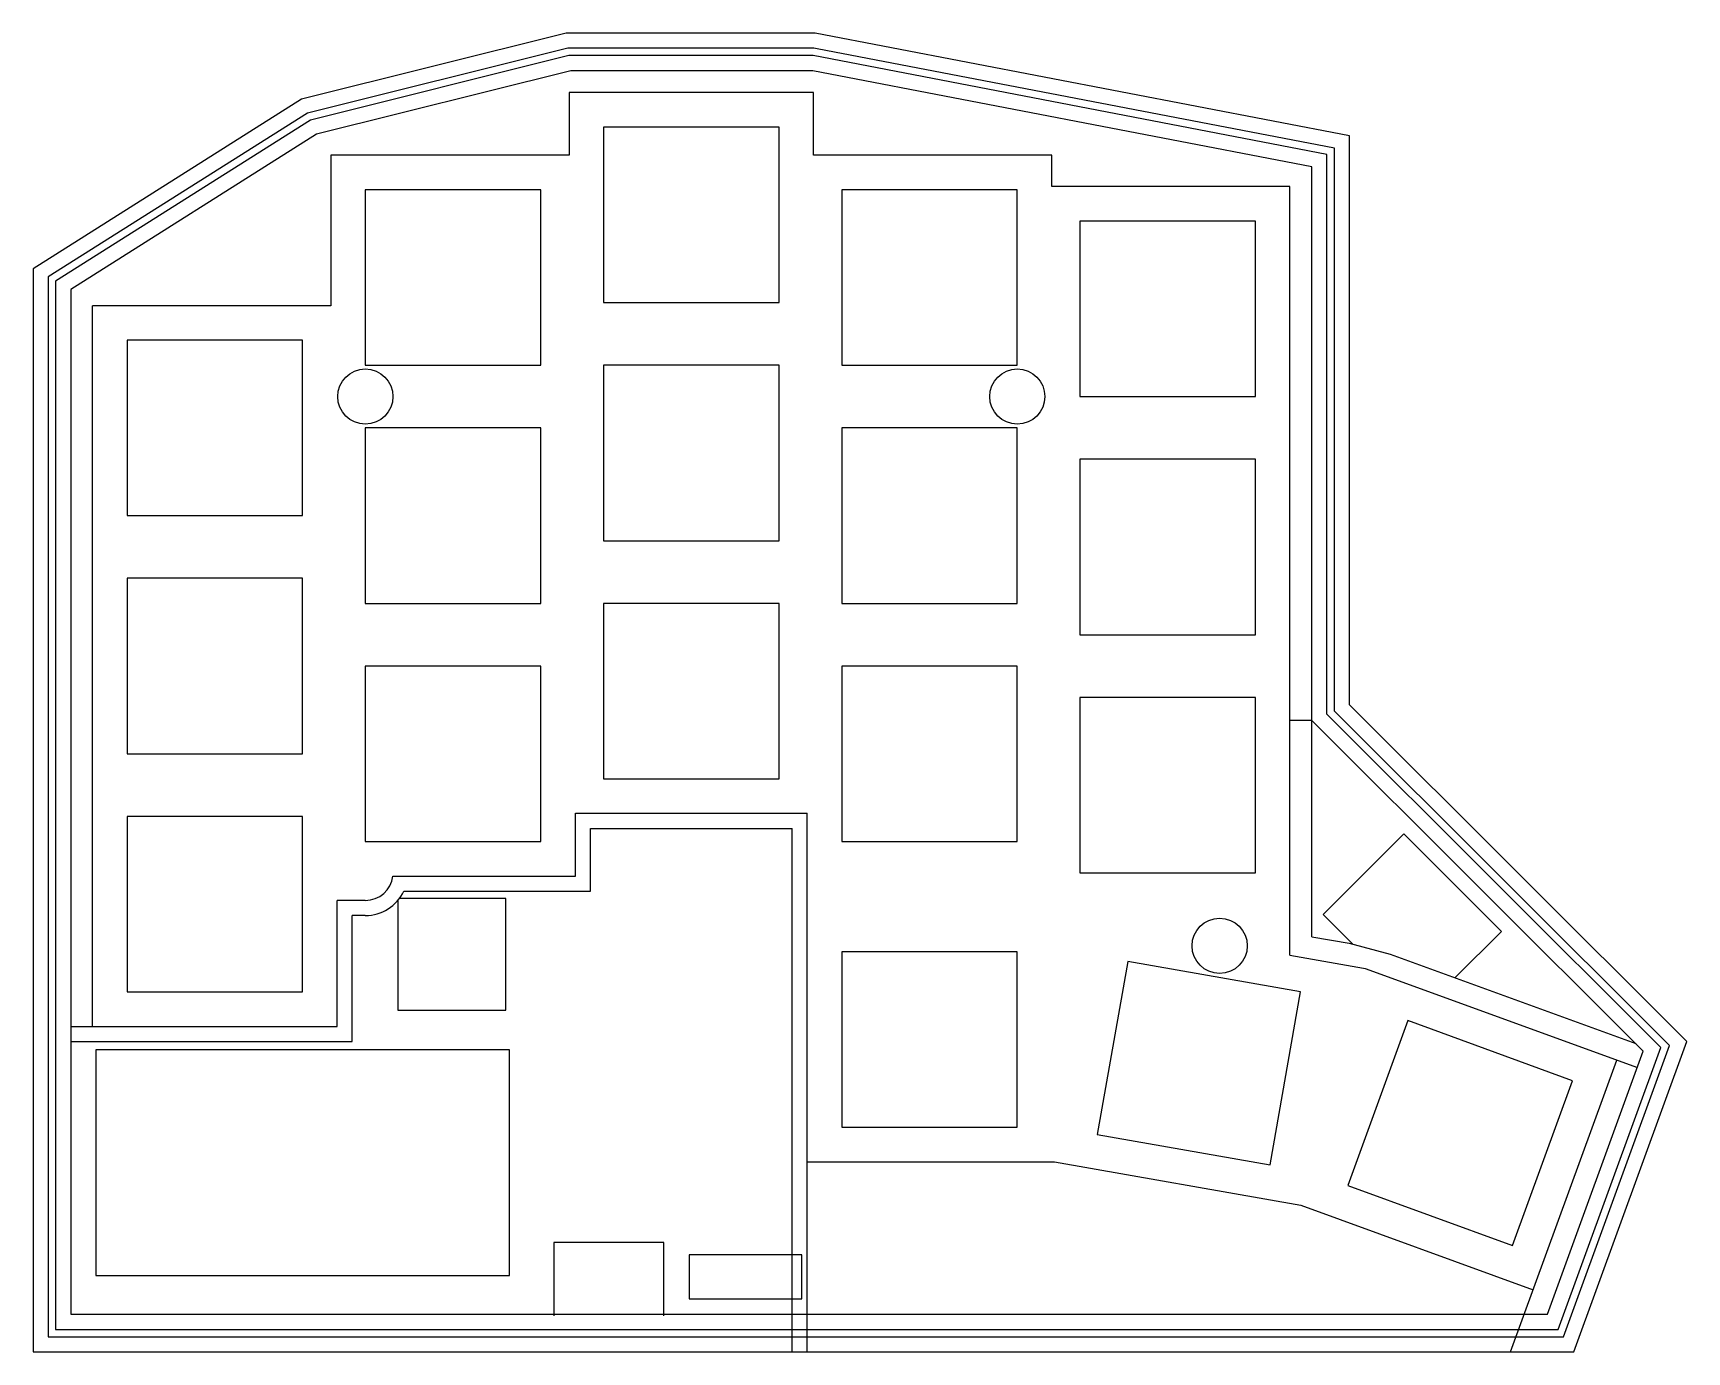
# Model space of a CAD drawing. Header units: millimetres. Extents: x 6 to 137, y -116 to -11.
import ezdxf

# ---------------------------------------------------------------- set-up
doc = ezdxf.new("R2010")
doc.units = ezdxf.units.MM
doc.layers.get('0').update_dxf_attribs({"linetype": 'CONTINUOUS'})

msp = doc.modelspace()

# ---------------------------------------------------------------- linework, layer by layer
for p, q in [((67.75, -15.25), (48.25, -15.25)), ((48.25, -15.25), (48.25, -20.25)), ((67.75, -20.25), (67.75, -15.25)), ((48.25, -20.25), (29.25, -20.25)), ((29.25, -20.25), (29.25, -32.25)), ((86.75, -20.25), (67.75, -20.25)), ((86.75, -22.75), (86.75, -20.25)), ((105.75, -22.75), (86.75, -22.75)), ((105.75, -65.34), (105.75, -22.75)), ((10.25, -89.75), (10.25, -32.25)), ((29.25, -32.25), (10.25, -32.25)), ((107.5, -65.34), (105.75, -65.34)), ((105.75, -84.06), (105.75, -65.34)), ((107.5, -82.59), (107.5, -65.34)), ((48.75, -77.75), (48.75, -72.75)), ((48.75, -72.75), (67.25, -72.75)), ((67.25, -115.72), (67.25, -72.75)), ((49.95, -78.95), (49.95, -73.95)), ((49.95, -73.95), (66.05, -73.95)), ((49.95, -78.95), (49.95, -73.95)), ((49.95, -73.95), (66.05, -73.95)), ((66.05, -112.72), (66.05, -73.95)), ((66.05, -115.72), (66.05, -73.95)), ((114.83, -74.39), (108.39, -80.83)), ((122.61, -82.17), (114.83, -74.39)), ((34.19, -77.75), (48.75, -77.75)), ((35.08, -78.95), (49.95, -78.95)), ((35.08, -78.95), (49.95, -78.95)), ((29.75, -89.75), (29.75, -79.7)), ((32, -79.7), (29.75, -79.7)), ((34.6, -79.69), (34.6, -88.45)), ((43.2, -79.55), (34.71, -79.55)), ((43.2, -88.45), (43.2, -79.55)), ((30.95, -90.95), (30.95, -80.9)), ((32, -80.9), (30.95, -80.9)), ((108.39, -80.83), (110.76, -83.19)), ((107.5, -82.59), (110.47, -83.11)), ((118.9, -85.87), (122.61, -82.17)), ((105.75, -84.06), (111.61, -85.09)), ((110.47, -83.11), (113.73, -83.99)), ((113.73, -83.99), (133.33, -91.12)), ((111.61, -85.09), (111.75, -85.13)), ((111.75, -85.13), (133.46, -93.03)), ((34.6, -88.45), (43.2, -88.45)), ((8.5, -89.75), (29.75, -89.75)), ((8.5, -90.95), (30.95, -90.95)), ((8.5, -90.95), (30.95, -90.95)), ((123.34, -115.72), (131.82, -92.43)), ((67.25, -100.55), (86.97, -100.55)), ((86.97, -100.55), (106.61, -104.01)), ((106.61, -104.01), (125.15, -110.76)), ((47.03, -106.99), (47.03, -112.84)), ((55.82, -106.99), (47.03, -106.99)), ((55.82, -112.84), (55.82, -106.99))]:
    msp.add_line(p, q)
for points in [[(5.5, -115.72), (128.4, -115.72), (137.41, -90.96), (110.5, -64.09), (110.5, -18.7), (67.88, -10.5), (48.01, -10.5), (26.91, -15.78), (5.5, -29.3)], [(6.7, -114.52), (127.56, -114.52), (136.02, -91.27), (109.3, -64.59), (109.3, -19.69), (68.03, -11.75), (67.77, -11.7), (48.16, -11.7), (27.38, -16.89), (6.7, -29.96)], [(7.3, -113.92), (127.14, -113.92), (135.32, -91.42), (108.7, -64.84), (108.7, -20.18), (67.71, -12.3), (48.23, -12.3), (27.62, -17.45), (7.3, -30.29)], [(8.5, -112.72), (126.29, -112.72), (133.93, -91.73), (107.5, -65.34), (107.5, -21.17), (67.69, -13.52), (67.6, -13.5), (48.38, -13.5), (28.1, -18.57), (8.5, -30.95)], [(51, -32), (65, -32), (65, -18), (51, -18)], [(32, -37), (46, -37), (46, -23), (32, -23)], [(70, -37), (84, -37), (84, -23), (70, -23)], [(89, -39.5), (103, -39.5), (103, -25.5), (89, -25.5)], [(13, -49), (27, -49), (27, -35), (13, -35)], [(51, -51), (65, -51), (65, -37), (51, -37)], [(32, -56), (46, -56), (46, -42), (32, -42)], [(70, -56), (84, -56), (84, -42), (70, -42)], [(89, -58.5), (103, -58.5), (103, -44.5), (89, -44.5)], [(13, -68), (27, -68), (27, -54), (13, -54)], [(51, -70), (65, -70), (65, -56), (51, -56)], [(32, -75), (46, -75), (46, -61), (32, -61)], [(70, -75), (84, -75), (84, -61), (70, -61)], [(89, -77.5), (103, -77.5), (103, -63.5), (89, -63.5)], [(13, -87), (27, -87), (27, -73), (13, -73)], [(70, -97.8), (84, -97.8), (84, -83.8), (70, -83.8)], [(90.38, -98.36), (104.16, -100.79), (106.6, -87), (92.81, -84.57)], [(110.35, -102.45), (123.5, -107.23), (128.29, -94.08), (115.14, -89.29)], [(10.5, -109.61), (43.5, -109.61), (43.5, -91.61), (10.5, -91.61)], [(57.82, -111.48), (66.82, -111.48), (66.82, -107.97), (57.82, -107.97)]]:
    msp.add_lwpolyline(points, close=True)
for centre in [(32, -39.5), (84, -39.5), (100.14, -83.32)]:
    msp.add_circle(centre, 2.2)
for radius, end in [(2.2, 353.475), (3.4, 334.7562)]:
    msp.add_arc((32, -77.5), radius, 270, end)

doc.saveas('drawing.dxf')
